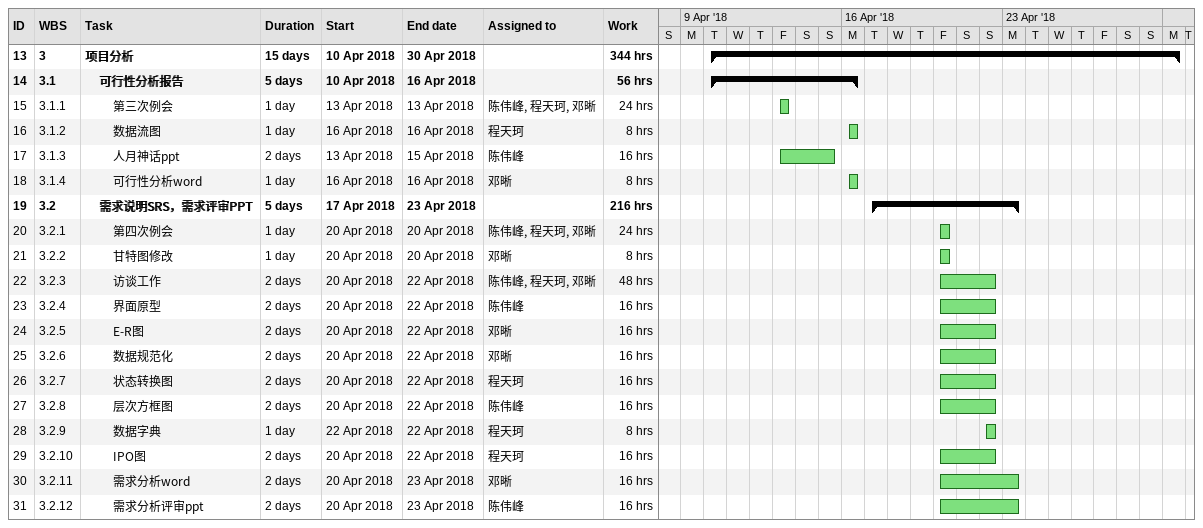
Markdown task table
| ID | WBS | Task | Duration | Start | Finish | Resources | Work (h) |
|---|---|---|---|---|---|---|---|
| 13 | 3 | **项目分析** | 15d | 2018-04-10 | 2018-04-30 |  | 344 |
| 14 | 3.1 | **可行性分析报告** | 5d | 2018-04-10 | 2018-04-16 |  | 56 |
| 15 | 3.1.1 | 第三次例会 | 1d | 2018-04-13 | 2018-04-13 | 陈伟峰, 程天珂, 邓晰 | 24 |
| 16 | 3.1.2 | 数据流图 | 1d | 2018-04-16 | 2018-04-16 | 程天珂 | 8 |
| 17 | 3.1.3 | 人月神话ppt | 2d | 2018-04-13 | 2018-04-15 | 陈伟峰 | 16 |
| 18 | 3.1.4 | 可行性分析word | 1d | 2018-04-16 | 2018-04-16 | 邓晰 | 8 |
| 19 | 3.2 | **需求说明SRS，需求评审PPT** | 5d | 2018-04-17 | 2018-04-23 |  | 216 |
| 20 | 3.2.1 | 第四次例会 | 1d | 2018-04-20 | 2018-04-20 | 陈伟峰, 程天珂, 邓晰 | 24 |
| 21 | 3.2.2 | 甘特图修改 | 1d | 2018-04-20 | 2018-04-20 | 邓晰 | 8 |
| 22 | 3.2.3 | 访谈工作 | 2d | 2018-04-20 | 2018-04-22 | 陈伟峰, 程天珂, 邓晰 | 48 |
| 23 | 3.2.4 | 界面原型 | 2d | 2018-04-20 | 2018-04-22 | 陈伟峰 | 16 |
| 24 | 3.2.5 | E-R图 | 2d | 2018-04-20 | 2018-04-22 | 邓晰 | 16 |
| 25 | 3.2.6 | 数据规范化 | 2d | 2018-04-20 | 2018-04-22 | 邓晰 | 16 |
| 26 | 3.2.7 | 状态转换图 | 2d | 2018-04-20 | 2018-04-22 | 程天珂 | 16 |
| 27 | 3.2.8 | 层次方框图 | 2d | 2018-04-20 | 2018-04-22 | 陈伟峰 | 16 |
| 28 | 3.2.9 | 数据字典 | 1d | 2018-04-22 | 2018-04-22 | 程天珂 | 8 |
| 29 | 3.2.10 | IPO图 | 2d | 2018-04-20 | 2018-04-22 | 程天珂 | 16 |
| 30 | 3.2.11 | 需求分析word | 2d | 2018-04-20 | 2018-04-23 | 邓晰 | 16 |
| 31 | 3.2.12 | 需求分析评审ppt | 2d | 2018-04-20 | 2018-04-23 | 陈伟峰 | 16 |
